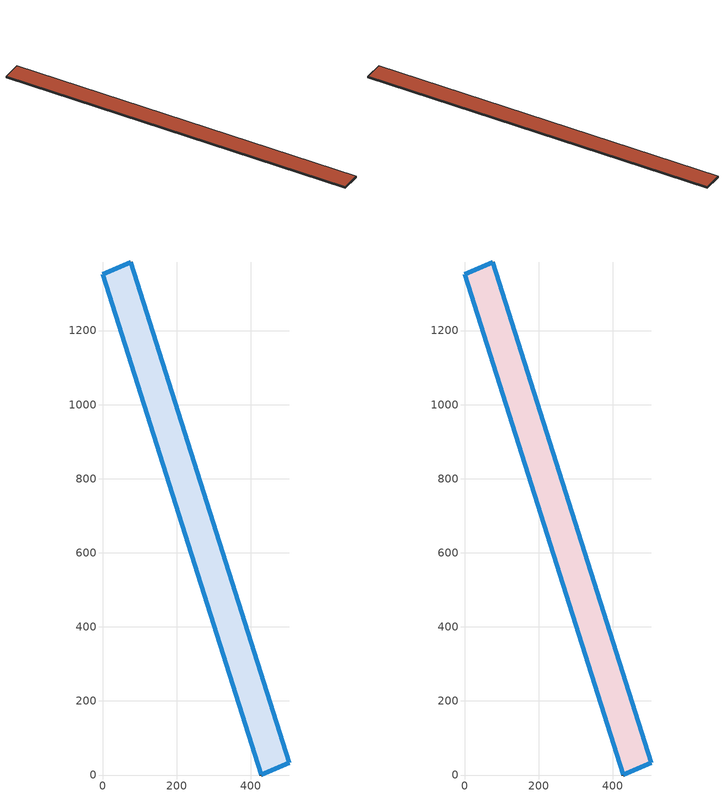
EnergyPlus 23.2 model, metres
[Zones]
Block Poly_74_Industry Storey 0
 floor ground (HSCWZ_Public&Industrial_2015_FloorGround): 75.95,1385.23 503.72,32.77 427.95,0 0,1352.57 z0
 wall outside (HSCWZ_Public&Industrial_2015_ExtWall): 0,1352.57 427.95,0 503.72,32.77 75.95,1385.23 0,1352.57 z0:3
 window (HSCWZ_Public&Industrial_2015_Win): 0.21,1351.9 427.74,0.68 / 427.99,0.02 503.68,32.76 / 503.51,33.45 76.16,1384.55 / 75.91,1385.21 0.04,1352.59 z0.9:2.1
Block Poly_74_Industry Storey 1
 floor to Block Poly_74_Industry Storey 0 (HSCWZ_Public&Industrial_2015_FloorSlab): 75.95,1385.23 503.72,32.77 427.95,0 0,1352.57 z3
 wall outside (HSCWZ_Public&Industrial_2015_ExtWall): 0,1352.57 427.95,0 503.72,32.77 75.95,1385.23 0,1352.57 z3:6
 window (HSCWZ_Public&Industrial_2015_Win): 0.21,1351.9 427.74,0.68 / 427.99,0.02 503.68,32.76 / 503.51,33.45 76.16,1384.55 / 75.91,1385.21 0.04,1352.59 z3.9:5.1
 roof outside (HSCWZ_Public&Industrial_2015_Roof): 503.72,32.77 75.95,1385.23 0,1352.57 427.95,0 z6
[BUILDING]
shang4hai3shi4_Industry_5_1_2015: North Axis=0; Terrain=City; Loads Convergence Tolerance Value=0.04; Temperature Convergence Tolerance Value=0.4; Solar Distribution=FullExterior; Maximum Number of Warmup Days=25; Minimum Number of Warmup Days=1
[MATERIAL] Thermal Absorptance=0.9; Solar Absorptance=0.7; Visible Absorptance=0.7
Name | Roughness | Thickness | Conductivity | Density | Specific Heat
Concrete | MediumRough | 0.1 | 1.7 | 2240 | 900
Brick | MediumRough | 0.1 | 0.72 | 1920 | 840
Tile | Smooth | 0.02 | 1.3 | 2200 | 900
Gypsum | Smooth | 0.015 | 0.16 | 800 | 1090
AsphaltFelt | Smooth | 0.01 | 0.2 | 960 | 1000
Insulation 0.011 | Rough | 0.011 | 0.04 | 40 | 1500
Insulation 0.021 | Rough | 0.021 | 0.04 | 40 | 1500
Insulation 0.022 | Rough | 0.022 | 0.04 | 40 | 1500
Insulation 0.043 | Rough | 0.043 | 0.04 | 40 | 1500
[WINDOWMATERIAL:SIMPLEGLAZINGSYSTEM]
HSCWZ_Public&Industrial_2015_Win_material: UFactor=2.425; Solar Heat Gain Coefficient=0.3825
[CONSTRUCTION]
HSCWZ_Public&Industrial_2015_FloorSlab: Tile, Concrete, Insulation 0.021, Concrete, Tile
HSCWZ_Public&Industrial_2015_FloorGround: Tile, Concrete, Gypsum, Insulation 0.043
HSCWZ_Public&Industrial_2015_Win: HSCWZ_Public&Industrial_2015_Win_material
HSCWZ_Public&Industrial_2015_Roof: AsphaltFelt, Concrete, Insulation 0.022
HSCWZ_Public&Industrial_2015_ExtWall: Brick, Concrete, Insulation 0.011
[ZONE] Type=1; Multiplier=1; Ceiling Height=autocalculate; Volume=autocalculate; Floor Area=autocalculate; Part of Total Floor Area=Yes
Block Poly_74_Industry Storey 0; Block Poly_74_Industry Storey 1
[PEOPLE] Number of People Schedule=People_Schedule; Number of People Calculation Method=Area/Person; Floor Area per Person=27; Fraction Radiant=0.3; Sensible Heat Fraction=autocalculate; Activity Level Schedule=CN_GenericActivityLevel; Carbon Dioxide Generation Rate=3.82e-08; Enable ASHRAE 55 Comfort Warnings=No; Mean Radiant Temperature Calculation Type=ZoneAveraged; Clothing Insulation Calculation Method=ClothingInsulationSchedule; Cold Stress Temperature Threshold=15.56; Heat Stress Temperature Threshold=30
Name | Zone or ZoneList or Space or SpaceList
People_Block Poly_74_Industry Storey 0 | Block Poly_74_Industry Storey 0
People_Block Poly_74_Industry Storey 1 | Block Poly_74_Industry Storey 1
[LIGHTS] Schedule=Lights_Schedule; Design Level Calculation Method=Watts/Area; Watts per Zone Floor Area=8; Return Air Fraction=0; Fraction Radiant=0; Fraction Visible=0; Fraction Replaceable=1; EndUse Subcategory=General; Return Air Fraction Calculated from Plenum Temperature=No; Return Air Fraction Function of Plenum Temperature Coefficient 1=0; Return Air Fraction Function of Plenum Temperature Coefficient 2=0
Name | Zone or ZoneList or Space or SpaceList
Lights_Block Poly_74_Industry Storey 0 | Block Poly_74_Industry Storey 0
Lights_Block Poly_74_Industry Storey 1 | Block Poly_74_Industry Storey 1
[ELECTRICEQUIPMENT] Schedule=ElectricEquipment_Schedule; Design Level Calculation Method=Watts/Area; Watts per Zone Floor Area=10; Fraction Latent=0; Fraction Radiant=0; Fraction Lost=0; EndUse Subcategory=General
Name | Zone or ZoneList or Space or SpaceList
ElectricEquipment_Block Poly_74_Industry Storey 0 | Block Poly_74_Industry Storey 0
ElectricEquipment_Block Poly_74_Industry Storey 1 | Block Poly_74_Industry Storey 1
[ZONEINFILTRATION:DESIGNFLOWRATE] Schedule=AirEx_ConditionedTime_Schedule; Design Flow Rate Calculation Method=AirChanges/Hour; Air Changes per Hour=1; Constant Term Coefficient=1; Temperature Term Coefficient=0; Velocity Term Coefficient=0; Velocity Squared Term Coefficient=0
Name | Zone or ZoneList or Space or SpaceList
Infil 1 | Block Poly_74_Industry Storey 0
Infil 2 | Block Poly_74_Industry Storey 1
[HVACTEMPLATE:THERMOSTAT]
HVACTemp: Heating Setpoint Schedule=Heating_SP_Schedule; Cooling Setpoint Schedule=Cooling_SP_Schedule
[HVACTEMPLATE:ZONE:IDEALLOADSAIRSYSTEM] Template Thermostat=HVACTemp; System Availability Schedule=HVAC_ConditionedTime_Schedule; Maximum Heating Supply Air Temperature=50; Minimum Cooling Supply Air Temperature=13; Maximum Heating Supply Air Humidity Ratio=0.0156; Minimum Cooling Supply Air Humidity Ratio=0.0077; Heating Limit=NoLimit; Cooling Limit=NoLimit; Heating Availability Schedule=Heating_Period_Schedule; Cooling Availability Schedule=Cooling_Period_Schedule; Dehumidification Control Type=ConstantSensibleHeatRatio; Cooling Sensible Heat Ratio=0.7; Dehumidification Setpoint=60; Humidification Control Type=None; Humidification Setpoint=30; Outdoor Air Method=None; Outdoor Air Flow Rate per Person=0.00944; Outdoor Air Flow Rate per Zone Floor Area=0; Outdoor Air Flow Rate per Zone=0; Demand Controlled Ventilation Type=None; Outdoor Air Economizer Type=NoEconomizer; Heat Recovery Type=None; Sensible Heat Recovery Effectiveness=0.7; Latent Heat Recovery Effectiveness=0.65
Block Poly_74_Industry Storey 0; Block Poly_74_Industry Storey 1
[SCHEDULE:COMPACT]
People_Schedule: Through: 12/31, For: Weekdays, Until: 06:00, 0.4, Until: 07:00, 0.3, Until: 08:00, 0.85, Until: 12:00, 0.95, Until: 13:00, 0.8, Until: 16:00, 0.95, Until: 18:00, 0.9, Until: 22:00, 0.85, Until: 24:00, 0.35, For: AllOtherDays, Until: 24:00, 0.15
Lights_Schedule: Through: 12/31, For: Weekdays, Until: 06:00, 0.4, Until: 07:00, 0.75, Until: 11:00, 0.95, Until: 12:00, 0.85, Until: 15:00, 0.95, Until: 16:00, 0.9, Until: 22:00, 0.85, Until: 24:00, 0.6, For: AllOtherDays, Until: 24:00, 0.15
ElectricEquipment_Schedule: Through: 12/31, For: Weekdays, Until: 06:00, 0.6, Until: 08:00, 0.9, Until: 12:00, 0.95, Until: 13:00, 0.4, Until: 18:00, 0.95, Until: 22:00, 0.8, Until: 24:00, 0.55, For: AllOtherDays, Until: 24:00, 0.2
Heating_SP_Schedule: Through: 12/31, For: AllDays, Until: 24:00, 22
Cooling_SP_Schedule: Through: 12/31, For: AllDays, Until: 24:00, 25
Heating_Period_Schedule: Through: 04/15, For: AllDays, Until: 24:00, 1, Through: 11/01, For: AllDays, Until: 24:00, 0, Through: 12/31, For: AllDays, Until: 24:00, 1
Cooling_Period_Schedule: Through: 04/15, For: AllDays, Until: 24:00, 0, Through: 10/31, For: AllDays, Until: 24:00, 1, Through: 12/31, For: AllDays, Until: 24:00, 0
HVAC_ConditionedTime_Schedule: Through: 12/31, For: AllDays, Until: 24:00, 1
AirEx_ConditionedTime_Schedule: Through: 12/31, For: AllDays, Until: 24:00, 3
CN_GenericActivityLevel: Through: 12/31, For: Weekdays, Until: 08:00, 80, Until: 18:00, 120, Until: 24:00, 80, For: AllOtherDays, Until: 24:00, 80
